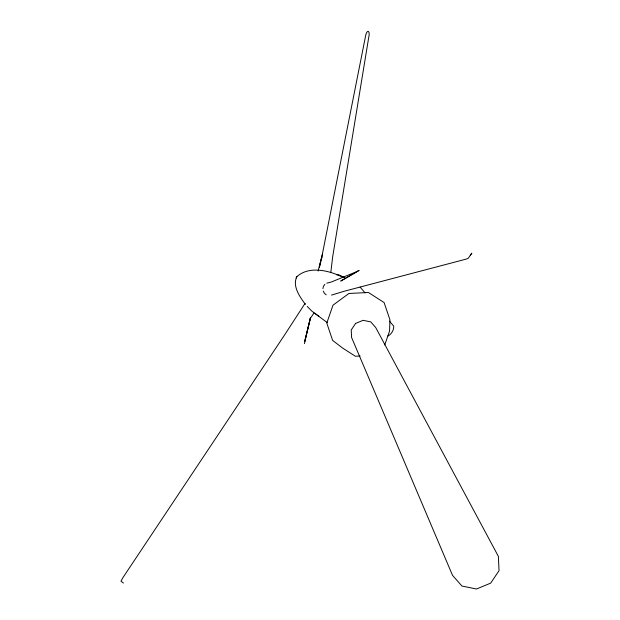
<?xml version="1.0" encoding="UTF-8"?>
<svg xmlns="http://www.w3.org/2000/svg" width="620" height="620" viewBox="0 0 620 620"><rect width="100%" height="100%" fill="white"/><g stroke="black" fill="none" stroke-linecap="round" stroke-linejoin="round"><path stroke-width="0.93" d="M330.855 272.126L332.661 256.851L368.675 37.681C370.597 30.085 366.622 28.722 365.389 36.905L322.315 254.401L318.122 271.033M322.377 255.192L322.547 254.107L319.346 267.197M304.42 343.651L310.434 317.626L304.699 341.55L310.442 318.254L314.046 312.883M322.912 288.626L323.462 286.262L324.81 284.34M319.385 267.243L320.803 261.71M321.276 259.858L321.989 257.091M384.733 344.999L389.531 331.158L389.957 319.889L384.106 302.576L368.427 292.485L348.905 293.477L333.002 305.172L326.787 323.097L332.63 340.411L342.527 347.99L355.384 356.26L360.088 356.019M343.418 277.582C330.065 270.638 309.256 265.344 296.833 276.69C292.113 286.293 299.964 296.972 305.412 304.443M296.112 277.993L296.833 276.69M305.087 303.366L284.588 334.955L123.055 577.414L120.97 581.149L123.458 583.04M470.293 255.099L471.851 253.146L468.247 258.269L466.38 259.051L344.534 291.16L331.522 295.097M357.593 271.289L359.112 270.382L340.744 281.054L357.593 271.289L331.088 282.1L326.748 283.17M336.49 274.761L338.667 274.838L344.767 277.566M387.849 335.831L388.391 335.846C391.577 333.94 394.01 329.894 393.747 326.151L389.391 321.083M318.812 316.239L311.93 311.186L307.218 306.443M327.438 322.718L315.053 313.565M326.221 294.841L324.407 293.276L323.245 291.09M360.127 287.099L365.11 292.88M355.64 323.4L351.238 329.949L351.579 337.458L452.53 575.36L461.931 586.024L476.493 589L490.668 583.141L499.03 570.687L498.387 556.396L375.689 327.492L370.745 321.881L363.088 320.323L355.64 323.4"/></g></svg>
